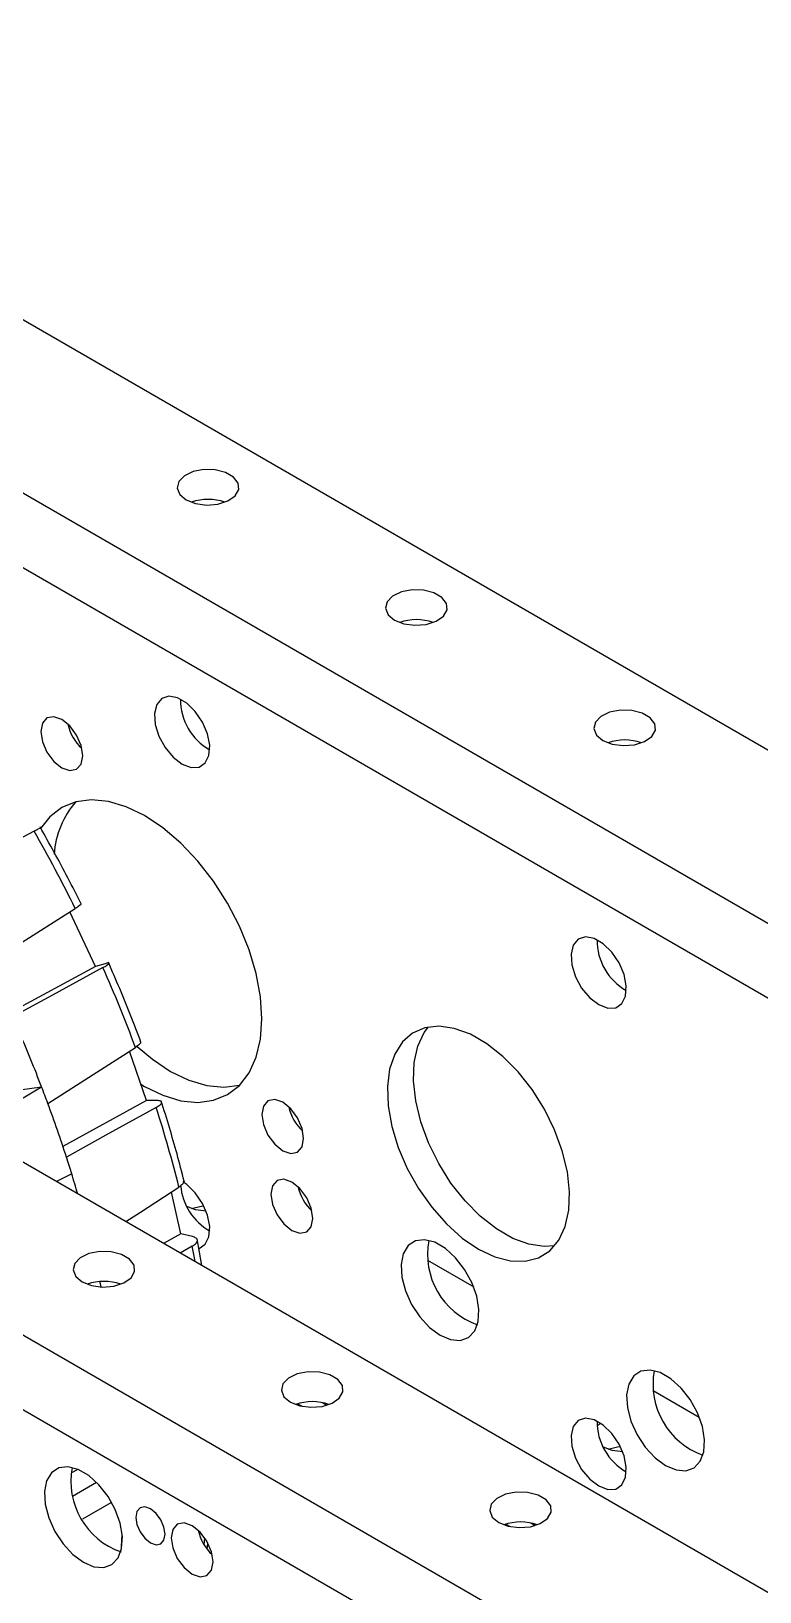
# Model space of a CAD drawing. Header units: inches. Extents: x 0 to 11, y 0 to 8.4.
# Drawn here: x 7.648 to 7.8541, y 6.1831 to 6.6243 of the extents above; entities that cross this region are included whole.
import ezdxf

# ---------------------------------------------------------------- set-up
doc = ezdxf.new("R2010")
doc.units = ezdxf.units.IN
doc.header["$MEASUREMENT"] = 0

msp = doc.modelspace()

# ---------------------------------------------------------------- linework, layer by layer
at = {"color": 7, "linetype": 'Continuous', "lineweight": 25}
for p, q in [((9.150253326920348, 5.674067209361233), (7.504168863112857, 6.624331543372215)), ((9.107826920049154, 5.649574966006552), (7.46174245624167, 6.59983930001753)), ((9.089558510303315, 5.639028837540935), (7.443474046495835, 6.58929317155191)), ((7.984467054131057, 6.108942266945792), (7.297929385267048, 6.505272027064855)), ((7.955367991753273, 6.076756311380333), (7.255502978395871, 6.480779783710176)), ((7.948853760001575, 6.059424640392986), (7.237234568650035, 6.470233655244557)), ((7.666173414463201, 6.359904787245575), (7.658947835633197, 6.375328397481109)), ((7.666173414463201, 6.359904787245575), (7.642158060943007, 6.346910853116714)), ((7.668922852183404, 6.360671851228719), (7.666173414463201, 6.359904787245575)), ((7.680568023927404, 6.321967739747439), (7.675741004828533, 6.33590607868064)), ((7.64472167201997, 6.325046297532947), (7.650914380037499, 6.32586342165977)), ((7.680568023927404, 6.321967739747439), (7.656957985885165, 6.308983969677635)), ((7.683629717837203, 6.321967451114513), (7.680568023927404, 6.321967739747439)), ((7.659434626457173, 6.301260643017329), (7.65515818559107, 6.299048230234723)), ((7.690288736879287, 6.284292536094781), (7.687643226754873, 6.296095118623196)), ((7.690288736879287, 6.284292536094781), (7.685429804847298, 6.281572796413168)), ((7.693569658958523, 6.283524903615747), (7.690288736879285, 6.284292536094781)), ((7.6935227493818, 6.280764542980394), (7.690147208017411, 6.27884949753011)), ((7.696210011067046, 6.27534951582876), (7.694913256939108, 6.282830278973289)), ((7.760095355834025, 6.27687605035341), (7.773165031978266, 6.269331086914403)), ((7.823914066719012, 6.240034292758367), (7.836983742863252, 6.23248932931936)), ((7.72336041122256, 6.236225069846253), (7.724590316104525, 6.235515060870861)), ((7.730377086053548, 6.236543636198099), (7.731622164063512, 6.235824867962358)), ((7.808083653273061, 6.229948040780934), (7.809022356977778, 6.230794313808481)), ((7.661023033209334, 6.217597189181959), (7.659338615325296, 6.216740650326845)), ((7.659704412040673, 6.210136142049439), (7.666460203986963, 6.214047039042136)), ((7.662557303888595, 6.203736899936903), (7.670637305367343, 6.208329664385682)), ((7.782285976321455, 6.202208065186965), (7.783515881203439, 6.201498056211562)), ((7.789302651152452, 6.202526631538804), (7.790547729162408, 6.201807863303069)), ((7.696885067632705, 6.196415707550222), (7.697144643582721, 6.198214901253856)), ((7.697762375462768, 6.195266320851726), (7.697993178513871, 6.196592023332538))]:
    msp.add_line(p, q, dxfattribs=at)
at = {"color": 7, "linetype": 'Continuous', "lineweight": 25, "flags": 128}
for points in [[(7.691846883731607, 6.491835254932385), (7.694499759274361, 6.490786171902128), (7.697629962803839, 6.490361162770543), (7.700814742988332, 6.490617627375907), (7.703623977616444, 6.491520928752149), (7.705678263985146, 6.492949071043038), (7.706700159337148, 6.494709175718581), (7.706551651042646, 6.496563530889271), (7.705252795969725, 6.498261695613968), (7.702979011693187, 6.499574323336747), (7.700037385379054, 6.500324136410124), (7.696825199961161, 6.500409868423684), (7.69377627887953, 6.499819940793935), (7.691302395820889, 6.498634026516179), (7.689737662400569, 6.497012289885005), (7.689293404537469, 6.495173755418803), (7.69002962171772, 6.493366727384909), (7.691846883731607, 6.491835254932385)], [(7.750772448830486, 6.457818250273106), (7.753425324373239, 6.456769167242848), (7.756555527902718, 6.456344158111264), (7.75974030808721, 6.456600622716628), (7.762549542715323, 6.457503924092869), (7.764603829084025, 6.458932066383759), (7.765625724436027, 6.460692171059303), (7.765477216141525, 6.462546526229993), (7.764178361068603, 6.46424469095469), (7.761904576792067, 6.465557318677468), (7.758962950477932, 6.466307131750844), (7.75575076506004, 6.466392863764403), (7.752701843978409, 6.465802936134656), (7.750227960919769, 6.464617021856899), (7.748663227499448, 6.462995285225725), (7.748218969636349, 6.461156750759525), (7.748955186816598, 6.459349722725629), (7.750772448830486, 6.457818250273106)], [(7.69066837242963, 6.417127410397518), (7.693213074691085, 6.416148738688491), (7.695482018977389, 6.416256828519643), (7.697229329968819, 6.417439966680585), (7.698265659407134, 6.419569941793299), (7.698478704917383, 6.422415938004352), (7.697845379712788, 6.425669547464097), (7.696434314406321, 6.428978191102616), (7.694398419818872, 6.431983326042781), (7.691958316719149, 6.434359299284353), (7.689378428140109, 6.435848637259582), (7.686938325040387, 6.436289947089395), (7.684902430452937, 6.435635406006101), (7.683491365146471, 6.433955943692329), (7.682858039941876, 6.431433555949317), (7.683071085452125, 6.428341582627901), (7.684107414890439, 6.425015087014364), (7.685854725881871, 6.42181454652433), (7.688123670168174, 6.419086789381399), (7.69066837242963, 6.417127410397518)], [(7.656626968371326, 6.429730483522045), (7.654360709701964, 6.430518214757059), (7.652439468371327, 6.43014491695791), (7.651155735955907, 6.428667421330567), (7.650704949078889, 6.426310663190759), (7.651155735955907, 6.42343343760121), (7.652439468371327, 6.420473776075811), (7.654360709701964, 6.417882260252406), (7.656626968371326, 6.41605342492296), (7.658893227040689, 6.415265693687946), (7.660814468371327, 6.415638991487095), (7.662098200786746, 6.417116487114438), (7.662548987663764, 6.419473245254244), (7.662098200786746, 6.422350470843795), (7.660814468371327, 6.425310132369194), (7.658893227040689, 6.427901648192599), (7.656626968371326, 6.429730483522045)], [(7.809698013929365, 6.423801245613825), (7.812350889472118, 6.42275216258357), (7.815481093001596, 6.422327153451985), (7.818665873186088, 6.422583618057349), (7.821475107814202, 6.423486919433589), (7.823529394182903, 6.42491506172448), (7.824551289534906, 6.426675166400023), (7.824402781240403, 6.428529521570712), (7.823103926167482, 6.43022768629541), (7.820830141890945, 6.431540314018189), (7.817888515576811, 6.432290127091566), (7.814676330158918, 6.432375859105125), (7.811627409077287, 6.431785931475376), (7.809153526018647, 6.43060001719762), (7.807588792598326, 6.428978280566445), (7.807144534735226, 6.427139746100245), (7.807880751915476, 6.42533271806635), (7.809698013929365, 6.423801245613825)], [(7.67894841114261, 6.326644479464563), (7.680064468371329, 6.325978489694618), (7.685249587326387, 6.323456417315823), (7.690307031444348, 6.321938912888595), (7.695112269666334, 6.321463342408239), (7.699546981079647, 6.322041415998313), (7.703501968371329, 6.32365889956851), (7.706879846628408, 6.326275965305212), (7.709597441277659, 6.32982817236444), (7.71158783611964, 6.334228053619294), (7.712802021027596, 6.339367269390912), (7.713210098739448, 6.345119275130919), (7.712802021027596, 6.351342437368181), (7.711587836119638, 6.357883521194927), (7.709597441277658, 6.364581463418729), (7.706879846628406, 6.371271338472841), (7.703501968371328, 6.377788419431008), (7.699546981079646, 6.38397223413109), (7.695112269666333, 6.389670516532266), (7.690307031444347, 6.394742956010302), (7.685249587326386, 6.399064652270791), (7.680064468371328, 6.402529190808909), (7.67487934941627, 6.405051263187704), (7.669821905298309, 6.406568767614932), (7.665016667076323, 6.407044338095287), (7.660581955663011, 6.406466264505215), (7.656626968371328, 6.404848780935017), (7.65324909011425, 6.402231715198315), (7.650634251672986, 6.398851130002972)], [(7.64880917105813, 6.398150781700533), (7.634382683152482, 6.390465897806764), (7.623047129553056, 6.384427484443647)], [(7.635688897036959, 6.360662609240034), (7.649553614366302, 6.369404834373151), (7.660446792325133, 6.376273570509135)], [(7.808519502627386, 6.349093401078959), (7.811064204888843, 6.348114729369931), (7.813333149175145, 6.348222819201084), (7.815080460166577, 6.349405957362027), (7.816116789604891, 6.351535932474739), (7.81632983511514, 6.354381928685794), (7.815696509910545, 6.357635538145538), (7.814285444604078, 6.360944181784057), (7.812249550016629, 6.363949316724223), (7.809809446916907, 6.366325289965794), (7.807229558337867, 6.367814627941024), (7.804789455238144, 6.368255937770836), (7.802753560650695, 6.367601396687543), (7.801342495344228, 6.365921934373771), (7.800709170139633, 6.363399546630759), (7.800922215649882, 6.360307573309342), (7.801958545088196, 6.356981077695805), (7.803705856079628, 6.353780537205772), (7.805974800365932, 6.35105278006284), (7.808519502627386, 6.349093401078959)], [(7.668274559175203, 6.359564538921414), (7.653957844470268, 6.351788576962932), (7.642708468483476, 6.345678739219546)], [(7.774522149224831, 6.279954864682934), (7.779125334318467, 6.277775914093023), (7.783580569255681, 6.276623819970117), (7.787744659119809, 6.276535611567271), (7.791483766636396, 6.277514123975132), (7.79467771381331, 6.27952790699979), (7.797223844560297, 6.282512235997886), (7.799040324140184, 6.286371192179904), (7.80006876940467, 6.290980745518997), (7.800276125276747, 6.296192741178094), (7.799655727168075, 6.301839661328266), (7.798227515184328, 6.307740009309585), (7.796037393233804, 6.313704143083108), (7.793155753638029, 6.319540370482051), (7.789675214664634, 6.325061110355747), (7.785707643700019, 6.330088921582174), (7.781380561739518, 6.334462206171619), (7.776833044757671, 6.338040403159027), (7.77221125369199, 6.340708506349071), (7.767663736710145, 6.342380760709903), (7.763336654749642, 6.343003418610428), (7.759369083785027, 6.3425564673134), (7.755888544811632, 6.341054272201256), (7.753006905215858, 6.338545115060913), (7.750816783265333, 6.335109642267401), (7.749388571281588, 6.330858272743022), (7.748768173172914, 6.325927649002327), (7.748975529044992, 6.320476245349273), (7.750003974309477, 6.314679274382699), (7.751820453889366, 6.308723055519232), (7.754366584636352, 6.302799026533941), (7.757560531813266, 6.297097590592718), (7.761299639329852, 6.291801996537871), (7.765463729193981, 6.287082449119553), (7.769918964131194, 6.283090638475045), (7.774522149224831, 6.279954864682934)], [(7.796056875066344, 6.280926934179651), (7.793073339337379, 6.280697870537855), (7.788746257376877, 6.28132052843838), (7.784198740395031, 6.282992782799211), (7.77957694932935, 6.285660885989256), (7.775029432347504, 6.289239082976664), (7.770702350387001, 6.29361236756611), (7.766734779422388, 6.298640178792536), (7.763254240448992, 6.304160918666232), (7.760372600853217, 6.309997146065174), (7.758182478902693, 6.315961279838699), (7.756754266918947, 6.321861627820017), (7.756133868810274, 6.327508547970189), (7.756341224682352, 6.332720543629286), (7.757369669946838, 6.337330096968379), (7.759186149526726, 6.341189053150398), (7.76035311902068, 6.342774354968634)], [(7.652681953617591, 6.321169441520979), (7.666555659328984, 6.33003570176144), (7.677455842002221, 6.337002035339547)], [(7.677973730257301, 6.337280483199065), (7.68224504505363, 6.333695153815147), (7.687430164008688, 6.330230615277029), (7.692615282963748, 6.327708542898233), (7.697672727081708, 6.326191038471005), (7.702477965303694, 6.325715467990649), (7.706891822384611, 6.326288098368202)], [(7.630302374979816, 6.313397184274525), (7.639322747567199, 6.318852636738398), (7.650914380037499, 6.32586342165977)], [(7.683331585323186, 6.320035435412223), (7.66911880960915, 6.312150172346159), (7.657951042596978, 6.305954596383726)], [(7.719126968371328, 6.321477308366702), (7.716860709701966, 6.322265039601715), (7.714939468371329, 6.321891741802566), (7.713655735955908, 6.320414246175224), (7.71320494907889, 6.318057488035415), (7.713655735955908, 6.315180262445866), (7.714939468371329, 6.312220600920467), (7.716860709701966, 6.309629085097063), (7.719126968371328, 6.307800249767616), (7.721393227040691, 6.307012518532602), (7.723314468371329, 6.307385816331751), (7.724598200786748, 6.308863311959094), (7.725048987663765, 6.311220070098901), (7.724598200786748, 6.314097295688451), (7.723314468371329, 6.31705695721385), (7.721393227040691, 6.319648473037256), (7.719126968371328, 6.321477308366702)], [(7.674723456701678, 6.287753439638945), (7.678855195755417, 6.290420969469608), (7.689777561077477, 6.297473189694045)], [(7.695429430699154, 6.280150197928115), (7.695482018977389, 6.280166693205349), (7.69722932996882, 6.281349831366294), (7.698265659407134, 6.283479806479006), (7.698478704917383, 6.28632580269006), (7.697845379712788, 6.289579412149805), (7.696434314406321, 6.292888055788324), (7.694398419818872, 6.295893190728489), (7.691958316719149, 6.298269163970061), (7.69087447044742, 6.299015155328495)], [(7.721731135037996, 6.298923586114396), (7.719464876368633, 6.299711317349409), (7.717543635037996, 6.299338019550261), (7.716259902622576, 6.297860523922918), (7.715809115745557, 6.29550376578311), (7.716259902622576, 6.29262654019356), (7.717543635037996, 6.289666878668161), (7.719464876368633, 6.287075362844756), (7.721731135037996, 6.28524652751531), (7.723997393707357, 6.284458796280296), (7.725918635037995, 6.284832094079444), (7.727202367453414, 6.286309589706788), (7.727653154330433, 6.288666347846594), (7.727202367453414, 6.291543573436146), (7.725918635037995, 6.294503234961544), (7.723997393707357, 6.297094750784948), (7.721731135037996, 6.298923586114396)], [(7.697471031329776, 6.290653967711092), (7.694499759274362, 6.291073898328404), (7.692007802822122, 6.292032440353282)], [(7.693312692263252, 6.291441950119347), (7.696030750754927, 6.292106229379256), (7.696797127173689, 6.292189673970086)], [(7.662384101182197, 6.270724724647285), (7.665036976724951, 6.269675641617027), (7.66816718025443, 6.269250632485443), (7.671351960438922, 6.269507097090807), (7.674161195067034, 6.270410398467048), (7.676215481435736, 6.271838540757938), (7.677237376787739, 6.273598645433482), (7.677088868493236, 6.275453000604172), (7.675790013420316, 6.277151165328869), (7.673516229143778, 6.278463793051647), (7.670574602829644, 6.279213606125025), (7.667362417411751, 6.279299338138584), (7.66431349633012, 6.278709410508835), (7.66183961327148, 6.27752349623108), (7.660274879851159, 6.275901759599904), (7.65983062198806, 6.274063225133705), (7.66056683916831, 6.272256197099809), (7.662384101182197, 6.270724724647285)], [(7.694347985386163, 6.276424440373949), (7.694055666954013, 6.277999476056833), (7.6935227493818, 6.280764542980394)], [(7.763634698846754, 6.255619775556427), (7.766615560197181, 6.254372078869519), (7.76937534469778, 6.254163154022296), (7.771709371757317, 6.255008496014907), (7.773444537266247, 6.256845409698942), (7.774452151936628, 6.25953765958978), (7.774657485597888, 6.262885573829238), (7.774045309591711, 6.266640852933867), (7.772661026211955, 6.270524985031734), (7.770607301424222, 6.274249901813863), (7.768036450600852, 6.277539343242881), (7.765139141986555, 6.280149346496195), (7.76213025570695, 6.281886339572474), (7.759232947092653, 6.282621497641467), (7.756662096269284, 6.282300297392321), (7.754608371481551, 6.280946560778119), (7.753224088101795, 6.278660688250607), (7.752611912095618, 6.275612212517977), (7.752817245756878, 6.272027225079474), (7.753824860427259, 6.268171608053179), (7.755560025936189, 6.264331314915663), (7.757894052995725, 6.260791162640761), (7.760653837496325, 6.257813708127585), (7.763634698846754, 6.255619775556427)], [(7.667737245710097, 6.269268242117322), (7.667542824356403, 6.270190891607866), (7.667413462412091, 6.270797726841233)], [(7.721309666281102, 6.236707719988031), (7.723962541823854, 6.235658636957774), (7.727092745353334, 6.235233627826188), (7.730277525537825, 6.235490092431554), (7.733086760165939, 6.236393393807794), (7.735141046534641, 6.237821536098684), (7.736162941886642, 6.239581640774229), (7.736014433592141, 6.241435995944918), (7.734715578519221, 6.243134160669614), (7.732441794242683, 6.244446788392393), (7.729500167928549, 6.24519660146577), (7.726287982510656, 6.24528233347933), (7.723239061429025, 6.244692405849581), (7.720765178370385, 6.243506491571825), (7.719200444950064, 6.241884754940651), (7.718756187086964, 6.240046220474451), (7.719492404267214, 6.238239192440555), (7.721309666281102, 6.236707719988031)], [(7.827453409731739, 6.218778017961385), (7.830434271082167, 6.217530321274476), (7.833194055582767, 6.217321396427252), (7.835528082642303, 6.218166738419862), (7.837263248151233, 6.220003652103899), (7.838270862821614, 6.222695901994737), (7.838476196482874, 6.226043816234196), (7.837864020476697, 6.229799095338825), (7.836479737096941, 6.233683227436692), (7.834426012309208, 6.23740814421882), (7.831855161485839, 6.240697585647839), (7.828957852871542, 6.243307588901152), (7.825948966591937, 6.245044581977433), (7.82305165797764, 6.245779740046425), (7.82048080715427, 6.245458539797278), (7.818427082366537, 6.244104803183077), (7.817042798986781, 6.241818930655564), (7.816430622980604, 6.238770454922936), (7.816635956641864, 6.235185467484429), (7.817643571312245, 6.231329850458136), (7.819378736821175, 6.227489557320619), (7.821712763880711, 6.223949405045719), (7.824472548381311, 6.220971950532541), (7.827453409731739, 6.218778017961385)], [(7.808519502627387, 6.213003265764667), (7.811064204888843, 6.212024594055639), (7.813333149175145, 6.212132683886791), (7.815080460166577, 6.213315822047734), (7.816116789604892, 6.215445797160448), (7.81632983511514, 6.218291793371502), (7.815696509910546, 6.221545402831246), (7.814285444604079, 6.224854046469765), (7.812249550016629, 6.227859181409931), (7.809809446916907, 6.230235154651501), (7.807229558337867, 6.231724492626731), (7.804789455238144, 6.232165802456544), (7.802753560650695, 6.23151126137325), (7.801342495344228, 6.229831799059477), (7.800709170139634, 6.227309411316466), (7.800922215649882, 6.22421743799505), (7.801958545088198, 6.220890942381513), (7.803705856079629, 6.217690401891478), (7.805974800365932, 6.214962644748548), (7.808519502627387, 6.213003265764667)], [(7.815322161527305, 6.222619958392542), (7.812350889472119, 6.223039889009845), (7.809858933019004, 6.223998431035203)], [(7.811163822460909, 6.223407940800752), (7.813881880952684, 6.224072220060698), (7.81464825737141, 6.224155664651525)], [(7.662740352232317, 6.19142242447831), (7.665721213582744, 6.190174727791401), (7.668480998083344, 6.189965802944176), (7.67081502514288, 6.190811144936786), (7.67255019065181, 6.192648058620823), (7.673557805322191, 6.195340308511661), (7.673763138983452, 6.19868822275112), (7.673150962977274, 6.202443501855749), (7.671766679597519, 6.206327633953615), (7.669712954809786, 6.210052550735743), (7.667142103986417, 6.213341992164763), (7.66424479537212, 6.215951995418076), (7.661235909092514, 6.217688988494356), (7.658338600478218, 6.218424146563349), (7.655767749654848, 6.218102946314201), (7.653714024867116, 6.216749209700001), (7.652329741487359, 6.214463337172488), (7.651717565481183, 6.21141486143986), (7.651922899142443, 6.207829874001355), (7.652930513812825, 6.20397425697506), (7.654665679321755, 6.200133963837544), (7.656999706381291, 6.196593811562643), (7.65975949088189, 6.193616357049466), (7.662740352232317, 6.19142242447831)], [(7.780235231379986, 6.202690715328739), (7.782888106922738, 6.201641632298482), (7.786018310452216, 6.201216623166896), (7.789203090636708, 6.201473087772261), (7.792012325264822, 6.202376389148501), (7.794066611633522, 6.20380453143939), (7.795088506985524, 6.205564636114935), (7.794939998691023, 6.207418991285624), (7.793641143618103, 6.209117156010321), (7.791367359341566, 6.210429783733099), (7.788425733027432, 6.211179596806478), (7.78521354760954, 6.211265328820036), (7.782164626527909, 6.210675401190287), (7.779690743469269, 6.209489486912532), (7.778126010048947, 6.207867750281357), (7.777681752185847, 6.206029215815157), (7.778417969366098, 6.204222187781261), (7.780235231379986, 6.202690715328739)], [(7.681714384194155, 6.19694861380124), (7.683299919643802, 6.196397495866296), (7.684644071694154, 6.196658665035476), (7.685542205380315, 6.197692360670279), (7.68585758799017, 6.199341211980777), (7.685542205380315, 6.201354196301825), (7.684644071694154, 6.203424855018288), (7.683299919643802, 6.205237949111155), (7.681714384194155, 6.206517451440527), (7.680128848744507, 6.207068569375471), (7.678784696694155, 6.20680740020629), (7.677886563007995, 6.205773704571488), (7.677571180398141, 6.204124853260988), (7.677886563007995, 6.202111868939942), (7.678784696694155, 6.200041210223478), (7.680128848744507, 6.198228116130611), (7.681714384194155, 6.19694861380124)], [(7.693499497213925, 6.188091102389482), (7.695765755883287, 6.187303371154468), (7.697686997213925, 6.187676668953616), (7.698970729629344, 6.18915416458096), (7.699421516506361, 6.191510922720767), (7.698970729629344, 6.194388148310317), (7.697686997213926, 6.197347809835716), (7.695765755883287, 6.199939325659121), (7.693499497213925, 6.201768160988568), (7.691233238544563, 6.202555892223582), (7.689311997213926, 6.202182594424432), (7.688028264798507, 6.200705098797088), (7.687577477921489, 6.198348340657281), (7.688028264798507, 6.195471115067733), (7.689311997213926, 6.192511453542333), (7.691233238544563, 6.189919937718927), (7.693499497213925, 6.188091102389482)]]:
    msp.add_lwpolyline(points, dxfattribs=at)
at = {"color": 7, "linetype": 'Continuous', "lineweight": 25}
for centre, radius, start, end in [((7.698034068066989, 6.47782692125827), 0.01413889598478967, 70.49262569220829, 109.5073743077883), ((7.756959633165868, 6.443809916598929), 0.01413889598484952, 70.49262569275241, 109.5073743072408), ((7.706474536270309, 6.435302108556352), 0.01626503594279044, 179.3863820777553, 240.6082413894658), ((7.671649587388434, 6.431564327584423), 0.01368724084616406, 193.0620283768974, 226.9325950904194), ((7.815885198264747, 6.409792911939694), 0.01413889598480681, 70.49262569238945, 109.5073743076152), ((7.679315023111013, 6.390061204471185), 0.0248887833466027, 138.7494240367116, 176.3515878412798), ((7.276023867970831, 6.185813046797879), 0.4290177104286951, 26.35589810240628, 29.66574926866935), ((7.824325666468688, 6.367268099238153), 0.01626503594346372, 179.3863820837101, 240.6082413835854), ((7.295563347810625, 6.194749127725515), 0.4075264001810488, 20.43009270601283, 23.8553374876196), ((7.268393392475654, 6.179038895876134), 0.4097313111014084, 20.99849554916918, 23.28693464473854), ((7.27676573865921, 6.182293547788653), 0.4007486924851883, 20.27589881269876, 20.9930147738278), ((7.286558628876874, 6.185856609709199), 0.3903278767550681, 17.91976598181785, 20.28343831928245), ((7.336464155236919, 6.208734377738593), 0.3642868917404527, 14.09887399553314, 17.79013269709396), ((7.734149587388402, 6.323311152429059), 0.01368724084612656, 193.0620283768614, 226.9325950904457), ((7.297430410232209, 6.189426020493407), 0.3788852535527336, 17.16758316860296, 17.91202796959888), ((7.303575792972993, 6.191321010373199), 0.3724543357173444, 16.25855187576821, 17.16809971402306), ((7.706999794797556, 6.299576730133502), 0.01684293339678417, 185.4328717249207, 239.6603469069669), ((7.736753754055059, 6.300757430176745), 0.01368724084611258, 193.0620283765619, 226.9325950907371), ((7.781310416196345, 6.278582200170359), 0.02123556034542971, 169.5367515877657, 250.4578718795324), ((7.66857128551758, 6.25671639097307), 0.01413889598488699, 70.49262569315708, 109.5073743068463), ((7.845129127081335, 6.241740442575318), 0.02123556034543381, 169.5367515877871, 250.4578718795084), ((7.727496850616483, 6.222699386313857), 0.01413889598484747, 70.49262569282966, 109.5073743071556), ((7.824325666468664, 6.231177963923848), 0.01626503594343811, 179.3863820834995, 240.6082413838025), ((7.680360816894361, 6.214362587147093), 0.0211852933536748, 169.4504076798517, 250.8246411851034), ((7.708522116231499, 6.20360200505119), 0.0136872408466792, 193.0620283853432, 226.9325950819476), ((7.786422415715371, 6.188682381654583), 0.01413889598483194, 70.49262569272717, 109.5073743073082), ((7.463400558686207, 6.210731549069349), 0.2106395220383861, 355.6663794345677, 356.8649158060863)]:
    msp.add_arc(centre, radius, start, end, dxfattribs=at)
for points, knots in [([(7.64880917105813, 6.398150781700533), (7.649231504490403, 6.398371501787159), (7.650075942841351, 6.398812822534531), (7.650657726904905, 6.399076847044848), (7.650606079797659, 6.399007433600727), (7.650591260375275, 6.398987516373948)], [0, 0, 0, 0, 0.4163821100008498, 0.8325389265091186, 1, 1, 1, 1]), ([(7.662178103120228, 6.377380419024931), (7.660918690473931, 6.379893418496954), (7.657212604190284, 6.387288447363363), (7.653171951489319, 6.39453890321751), (7.650504404733928, 6.399325488806571)], [0, 0, 0, 0, 0.3398228076482339, 1, 1, 1, 1]), ([(7.661948157111369, 6.377639925425156), (7.661984071203979, 6.377618777398586), (7.662111985813734, 6.377543454833838), (7.661641250617996, 6.377074940798273), (7.660845421138269, 6.376541013323298), (7.660446792325133, 6.376273570509135)], [0, 0, 0, 0, 0.1630636019465894, 0.5807808437273263, 1, 1, 1, 1]), ([(7.668274559175203, 6.359564538921414), (7.66869552489607, 6.359804421960289), (7.669537228564238, 6.36028405824359), (7.670035833246422, 6.360728025159216), (7.669900621997235, 6.360903136351185), (7.669249165325025, 6.360749038490849), (7.668922852183404, 6.360671851228719)], [0, 0, 0, 0, 0.2499123639394773, 0.499689506821383, 0.7493956301627234, 1, 1, 1, 1]), ([(7.679030158645465, 6.338432666805611), (7.678057637876472, 6.341007118303691), (7.675195931856044, 6.348582610350995), (7.671954428456139, 6.356110314631835), (7.669814515980204, 6.361079807585688)], [0, 0, 0, 0, 0.3398395090384649, 1, 1, 1, 1]), ([(7.678836361858693, 6.338705439206914), (7.67888003067464, 6.338654744522057), (7.679049547586835, 6.338457954060608), (7.678633651913135, 6.337852888933662), (7.677848914719532, 6.33728599231017), (7.677455842002221, 6.337002035339547)], [0, 0, 0, 0, 0.1476208003441997, 0.5730455865760352, 1, 1, 1, 1]), ([(7.683331585323186, 6.320035435412223), (7.683744353165112, 6.320290733400143), (7.684569665511058, 6.320801191240909), (7.684985443145671, 6.321436921560062), (7.684737518438622, 6.321880796253104), (7.683999426422419, 6.321938531608446), (7.683629717837203, 6.321967451114513)], [0, 0, 0, 0, 0.2499123639394828, 0.49968950682131, 0.7493956301626814, 1, 1, 1, 1]), ([(7.691248241617449, 6.299181605448553), (7.690592049897937, 6.301741707104636), (7.688661265471437, 6.309274573279015), (7.686316327135106, 6.316857417127277), (7.684768333863147, 6.32186317402824)], [0, 0, 0, 0, 0.3398575783530543, 1, 1, 1, 1]), ([(7.691103478285374, 6.299456733247095), (7.691141498361051, 6.299394593866901), (7.691325160314492, 6.299094419820713), (7.690942686541041, 6.298371868491956), (7.690166400590311, 6.297773107459901), (7.689777561077477, 6.297473189694045)], [0, 0, 0, 0, 0.1152726098814701, 0.5568424663099418, 1, 1, 1, 1]), ([(7.6935227493818, 6.280764542980394), (7.693929050263304, 6.281035738248725), (7.694741432187512, 6.281577982048705), (7.695097287423672, 6.282406674986923), (7.694768992445845, 6.283120148850696), (7.693969915003007, 6.28338982397113), (7.693569658958523, 6.283524903615747)], [0, 0, 0, 0, 0.2499123639394856, 0.4996895068213658, 0.7493956301626745, 1, 1, 1, 1])]:
    msp.add_open_spline(points, degree=3, knots=knots, dxfattribs=at)

doc.saveas('drawing.dxf')
